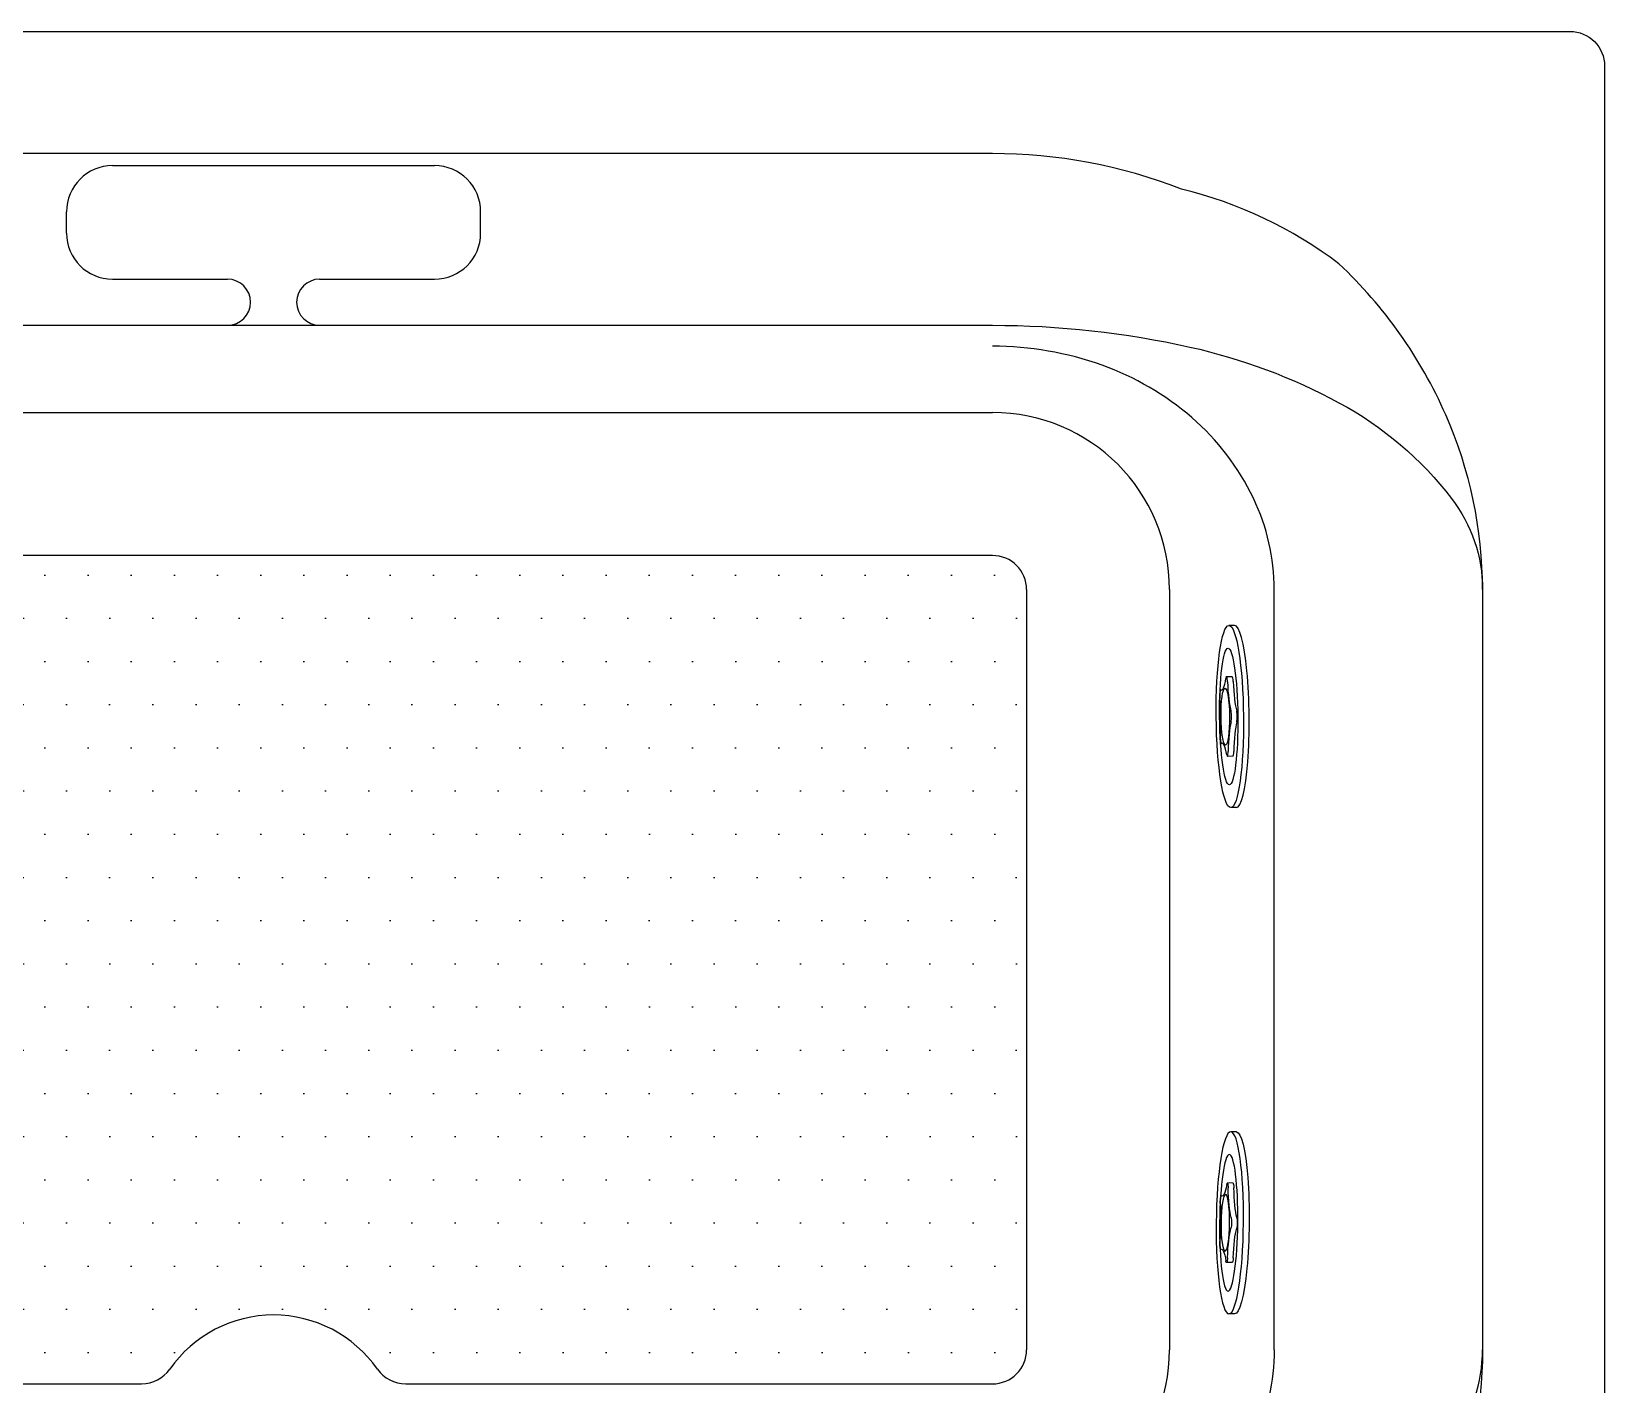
# Model space of a CAD drawing. Header units: millimetres. Extents: x -1255.98 to -1254.37, y 2257.85 to 2258.75.
# Drawn here: x -1255.066 to -1254.375, y 2258.159 to 2258.753 of the extents above; entities that cross this region are included whole.
import ezdxf

# ---------------------------------------------------------------- set-up
doc = ezdxf.new("R2010")
doc.units = ezdxf.units.MM
doc.header["$LTSCALE"] = 10
for name, color, linetype in [('CONTOR05', 7, 'Continuous'), ('jacuzzi', 1, 'Continuous'), ('LCOTA02', 1, 'Continuous')]:
    doc.layers.add(name, color=color, linetype=linetype)

# ---------------------------------------------------------------- blocks, each defined once
blk = doc.blocks.new('A$C1E5B20B9')
at = {"layer": 'LCOTA02'}
for p, q in [((12, 80), (17, 80)), ((14.56, 57.49), (19.56, 57.49)), ((14.56, 22.51), (20.02, 22.51)), ((12, 0), (17, 0))]:
    blk.add_line(p, q, dxfattribs=at)
for centre, major_axis, start_param, end_param in [((12, 40), (0, 40), 0, 3.141593), ((8.17, 58.96), (0, 19), 3.648269, 4.519872), ((14.56, 54.81), (0, 2.68), 6.283185, 7.661464), ((13.17, 58.96), (0, 19), 3.648269, 4.519872), ((19.56, 54.81), (0, 2.68), 5.533225, 7.661464), ((23.99, 70.67), (0, 19), 2.391632, 3.263235), ((24.78, 49.15), (0, 2.68), 4.276588, 6.404827), ((11.33, 40), (0, 2.68), 0.506677, 2.634916), ((16.33, 40), (0, 2.68), 0.506677, 2.634916), ((30.68, 40), (0, 19), 1.134995, 2.006598), ((8.17, 21.04), (0, 19), 4.904906, 5.776509), ((13.17, 21.04), (0, 19), 4.904906, 5.776509), ((23.99, 9.33), (0, 19), 6.161543, 7.033146), ((24.78, 30.85), (0, 2.68), 3.019951, 5.14819), ((14.56, 25.19), (0, 2.68), 1.763314, 3.141593), ((19.56, 25.19), (0, 2.68), 1.763314, 3.891553)]:
    blk.add_ellipse(centre, major_axis=major_axis, ratio=0.3, start_param=start_param, end_param=end_param, dxfattribs=at)
for centre, major_axis, ratio in [((17, 40), (0, 40), 0.3), ((18, 40), (0, 30), 0.266667), ((21, 40), (0, 12.5), 0.3)]:
    blk.add_ellipse(centre, major_axis=major_axis, ratio=ratio, dxfattribs=at)
blk = doc.blocks.new('A$C00053991')
at = {"layer": 'CONTOR05', "xscale": 0.5, "zscale": 0.5}
blk.add_blockref('A$C1E5B20B9', (0, 0), dxfattribs=at)
blk = doc.blocks.new('A$C691B2982')
at = {"layer": 'CONTOR05', "xscale": 0.1, "yscale": 0.1, "zscale": 0.1}
blk.add_blockref('A$C00053991', (0, 0), dxfattribs=at)
blk = doc.blocks.new('A$C159910E5')
at = {"layer": 'CONTOR05', "rotation": 270}
blk.add_blockref('A$C691B2982', (0, 1.45), dxfattribs=at)
blk = doc.blocks.new('A$C3BF32979')
at = {"layer": 'CONTOR05', "rotation": 314.9999999999977}
blk.add_blockref('A$C159910E5', (-0.396, 5.261), dxfattribs=at)
blk = doc.blocks.new('*E9')
at = {"layer": 'CONTOR05', "rotation": 135.5818886525813}
blk.add_blockref('A$C3BF32979', (4.891, 4.043), dxfattribs=at)

msp = doc.modelspace()

# ---------------------------------------------------------------- hatches: boundary and pattern name
at = {"layer": 'jacuzzi'}
h = msp.add_hatch(dxfattribs=at)
h.set_pattern_fill('DOTS', color=256, scale=0.303614, style=0)
h.set_pattern_definition([(0, (-1258.637089, 2252.8025), (0.00948795, 0.018975904), [0, -0.018975904])])
h.paths.add_polyline_path([(-1255.65256, 2258.52285, 0.264036), (-1255.6656, 2258.51545, 0.0497), (-1255.67611, 2258.49306, 0.048609), (-1255.69123, 2258.43194, 0.014977), (-1255.69556, 2258.39452), (-1255.69556, 2258.28724, 0.014977), (-1255.69123, 2258.24982, 0.048609), (-1255.67611, 2258.1887, 0.0497), (-1255.6656, 2258.16631, 0.264036), (-1255.65256, 2258.15891), (-1255.01767, 2258.15891, 0.244921), (-1255.00523, 2258.16539, -0.521102), (-1254.91399, 2258.16539, 0.244921), (-1254.90154, 2258.15891), (-1254.64364, 2258.15891, 0.414214), (-1254.62865, 2258.17389), (-1254.62865, 2258.50787, 0.414214), (-1254.64364, 2258.52285)])

# ---------------------------------------------------------------- linework, layer by layer
for p, q in [((-1254.64364, 2258.69944), (-1255.68778, 2258.69944)), ((-1255.03037, 2258.69412), (-1254.88885, 2258.69412)), ((-1255.05061, 2258.66448), (-1255.05061, 2258.67388)), ((-1254.86861, 2258.66448), (-1254.86861, 2258.67388)), ((-1255.03037, 2258.64424), (-1254.97985, 2258.64424)), ((-1254.93937, 2258.64424), (-1254.88885, 2258.64424)), ((-1255.67422, 2258.624), (-1254.64364, 2258.624)), ((-1255.67422, 2258.5857), (-1254.64364, 2258.5857)), ((-1254.64364, 2258.52285), (-1255.65256, 2258.52285)), ((-1254.62865, 2258.50787), (-1254.62865, 2258.17389)), ((-1254.5658, 2258.50787), (-1254.5658, 2258.17389)), ((-1254.51979, 2258.17389), (-1254.51979, 2258.50787)), ((-1254.42825, 2258.50787), (-1254.42825, 2258.17389)), ((-1255.65256, 2258.15891), (-1255.01767, 2258.15891)), ((-1254.90154, 2258.15891), (-1254.64364, 2258.15891))]:
    msp.add_line(p, q, dxfattribs=at)
at = {"layer": 'jacuzzi', "color": 3}
msp.add_lwpolyline([(-1255.97461, 2258.44082), (-1255.97461, 2258.73789, -0.414214), (-1255.95943, 2258.75307), (-1254.38979, 2258.75307, -0.414214), (-1254.37461, 2258.73789), (-1254.37461, 2257.86825, -0.414214), (-1254.38979, 2257.85307), (-1255.95943, 2257.85307, -0.414214), (-1255.97461, 2257.86825), (-1255.97461, 2258.24082)], format="xyb", dxfattribs=at)
at = {"layer": 'jacuzzi'}
for points in [[(-1254.42825, 2258.50787, 0.104164), (-1254.44443, 2258.58471, 0.100663), (-1254.49133, 2258.65099, 0.102638), (-1254.5606, 2258.68384, 0.093069), (-1254.64364, 2258.69944)], [(-1254.64364, 2258.624, -0.054985), (-1254.55684, 2258.61442, -0.068797), (-1254.49133, 2258.58998, -0.105698), (-1254.44184, 2258.54786, -0.165254), (-1254.42825, 2258.50787)], [(-1254.51979, 2258.50787, 0.11231), (-1254.52891, 2258.54798, 0.103182), (-1254.55606, 2258.58347, 0.092447), (-1254.59545, 2258.60643, 0.086066), (-1254.64364, 2258.61479)], [(-1254.64364, 2258.05777, 0.054985), (-1254.55684, 2258.06734, 0.068797), (-1254.49133, 2258.09178, 0.105698), (-1254.44184, 2258.1339, 0.165254), (-1254.42825, 2258.17389)], [(-1254.42825, 2258.17389, -0.104164), (-1254.44443, 2258.09705, -0.100663), (-1254.49133, 2258.03077, -0.096077), (-1254.5606, 2257.98708, -0.093069), (-1254.64364, 2257.97148)], [(-1254.51979, 2258.17389, -0.11231), (-1254.52891, 2258.13378, -0.103182), (-1254.55606, 2258.09829, -0.092447), (-1254.59545, 2258.07533, -0.086066), (-1254.64364, 2258.06698)]]:
    msp.add_lwpolyline(points, format="xyb", dxfattribs=at)
for centre, radius, start, end in [((-1255.03037, 2258.67388), 0.02024, 90, 180), ((-1254.88885, 2258.67388), 0.02024, 0, 90), ((-1255.03037, 2258.66448), 0.02024, 180, 270), ((-1254.88885, 2258.66448), 0.02024, 270, 0), ((-1254.97985, 2258.63412), 0.01012, 270, 90), ((-1254.93937, 2258.63412), 0.01012, 90, 270), ((-1254.64364, 2258.50787), 0.07783, 0, 90), ((-1254.64364, 2258.50787), 0.01498, 0, 90), ((-1254.95961, 2258.13351), 0.05566, 34.95179, 145.04821), ((-1254.64364, 2258.17389), 0.07783, 270, 0), ((-1254.64364, 2258.17389), 0.01498, 270, 0), ((-1255.01767, 2258.17409), 0.01518, 270, 325.04821), ((-1254.90154, 2258.17409), 0.01518, 214.95179, 270)]:
    msp.add_arc(centre, radius, start, end, dxfattribs=at)

# ---------------------------------------------------------------- block references
at = {"layer": 'jacuzzi', "xscale": 0.01000000000013958, "yscale": 0.01000000000007787, "zscale": 0.01000000000006687, "rotation": 270.5818886523826}
msp.add_blockref('A$C159910E5', (-1254.54571, 2258.49203), dxfattribs=at)
at = {"layer": 'jacuzzi', "xscale": -0.009999999999990905, "yscale": 0.01000000000021828, "zscale": 0.009999999999999898}
msp.add_blockref('*E9', (-1254.53079, 2258.18964), dxfattribs=at)

doc.saveas('drawing.dxf')
